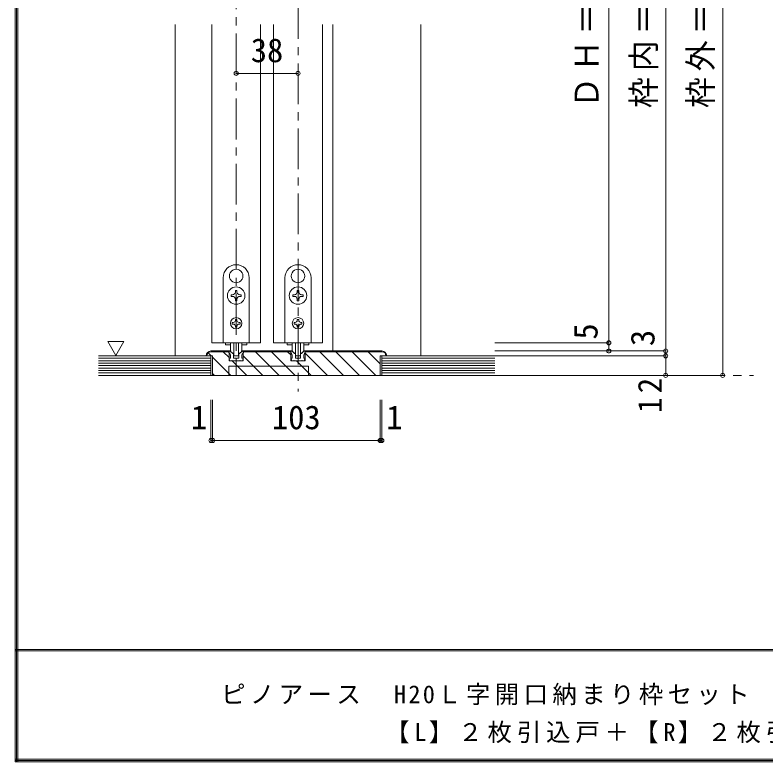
# Model space of a CAD drawing. Units: millimetres at full size, sheet at 1:5. Extents: x -957 to 993, y -689 to 708.
# Drawn here: x -957.2 to -495.7, y -689.1 to -230.2 of the extents above; entities that cross this region are included whole.
import ezdxf
from ezdxf.enums import TextEntityAlignment as Align

# ---------------------------------------------------------------- set-up
doc = ezdxf.new("R2010")
doc.units = ezdxf.units.MM
doc.header["$LTSCALE"] = 5
doc.header["$PDMODE"] = 32
doc.header["$PDSIZE"] = 2.5
doc.linetypes.add('CHAIN1', pattern=[8, 5, -1, 1, -1])
doc.layers.add('0-B_寸法', color=7, linetype='Continuous', lineweight=9)
doc.layers.add('F-1_枠', color=6, linetype='Continuous', lineweight=9)
doc.styles.add('ＭＳ ゴシック', font='')
doc.styles.get('ＭＳ ゴシック').set_extended_font_data('MS Gothic')

msp = doc.modelspace()

# ---------------------------------------------------------------- linework, layer by layer
at = {"layer": '0-B_寸法', "linetype": 'CHAIN1'}
for p, q in [((-783.316, 60.088), (-783.316, -461.564)), ((-821.316, -1.564), (-821.316, -451.564)), ((-905.816, -451.564), (-503.316, -451.564))]:
    msp.add_line(p, q, dxfattribs=at)
at = {"layer": '0-B_寸法'}
for p, q in [((-557.316, -436.564), (-557.316, -1.564)), ((-522.316, -1.564), (-522.316, -451.564)), ((-858.816, -439.564), (-858.816, -236.064)), ((-836.316, -236.064), (-836.316, -431.563)), ((-806.316, -236.064), (-806.316, -431.563)), ((-798.316, -236.064), (-798.316, -431.563)), ((-768.316, -236.064), (-768.316, -431.563)), ((-761.816, -436.563), (-761.816, -236.064)), ((-707.816, -439.564), (-707.816, -236.064)), ((-821.415, -386.415), (-821.316, -386.513)), ((-821.218, -386.415), (-821.316, -386.513)), ((-783.415, -386.415), (-783.316, -386.513)), ((-783.218, -386.415), (-783.316, -386.513)), ((-829.316, -431.563), (-829.316, -391.563)), ((-813.316, -391.563), (-813.316, -431.563)), ((-791.316, -391.563), (-791.316, -431.563)), ((-775.316, -431.563), (-775.316, -391.563)), ((-824.959, -392.552), (-824.824, -392.588)), ((-824.86, -392.723), (-824.824, -392.588)), ((-817.674, -392.552), (-817.809, -392.588)), ((-817.773, -392.723), (-817.809, -392.588)), ((-786.959, -392.552), (-786.824, -392.588)), ((-786.86, -392.723), (-786.824, -392.588)), ((-779.674, -392.552), (-779.809, -392.588)), ((-779.773, -392.723), (-779.809, -392.588)), ((-821.816, -399.413), (-821.816, -400.363)), ((-820.816, -399.413), (-821.816, -399.413)), ((-820.816, -400.363), (-820.816, -399.413)), ((-783.816, -400.363), (-783.816, -399.413)), ((-783.816, -399.413), (-782.816, -399.413)), ((-782.816, -399.413), (-782.816, -400.363)), ((-823.516, -402.063), (-824.466, -402.063)), ((-824.466, -402.063), (-824.466, -403.063)), ((-824.466, -403.063), (-823.516, -403.063)), ((-820.816, -405.713), (-820.816, -404.763)), ((-818.166, -402.063), (-819.116, -402.063)), ((-819.116, -403.063), (-818.166, -403.063)), ((-818.166, -403.063), (-818.166, -402.063)), ((-786.466, -402.063), (-785.516, -402.063)), ((-786.466, -403.063), (-786.466, -402.063)), ((-785.516, -403.063), (-786.466, -403.063)), ((-783.816, -405.713), (-783.816, -404.763)), ((-781.116, -402.063), (-780.166, -402.063)), ((-780.166, -403.063), (-781.116, -403.063)), ((-780.166, -402.063), (-780.166, -403.063)), ((-823.116, -419.063), (-823.716, -419.063)), ((-823.716, -419.063), (-823.716, -420.063)), ((-821.816, -417.163), (-820.816, -417.163)), ((-821.816, -417.163), (-821.816, -417.763)), ((-820.816, -417.163), (-820.816, -417.763)), ((-819.516, -419.063), (-818.916, -419.063)), ((-785.116, -419.063), (-785.716, -419.063)), ((-783.816, -417.163), (-783.816, -417.763)), ((-782.816, -417.163), (-783.816, -417.163)), ((-782.816, -417.163), (-782.816, -417.763)), ((-781.516, -419.063), (-780.916, -419.063)), ((-780.916, -419.063), (-780.916, -420.063)), ((-823.716, -420.063), (-823.116, -420.063)), ((-821.816, -421.363), (-821.816, -421.963)), ((-820.816, -421.963), (-821.816, -421.963)), ((-820.816, -421.363), (-820.816, -421.963)), ((-783.816, -421.363), (-783.816, -421.963)), ((-783.816, -421.963), (-782.816, -421.963)), ((-782.816, -421.363), (-782.816, -421.963)), ((-780.916, -420.063), (-781.516, -420.063)), ((-900.252, -430.75), (-890.252, -430.75)), ((-900.252, -430.75), (-895.252, -439.41)), ((-890.252, -430.75), (-895.252, -439.41)), ((-806.316, -431.563), (-836.316, -431.563)), ((-813.316, -431.563), (-829.316, -431.563)), ((-827.916, -431.563), (-827.916, -432.763)), ((-827.916, -432.763), (-824.784, -432.763)), ((-824.816, -435.985), (-824.816, -431.563)), ((-822.816, -431.563), (-822.816, -439.185)), ((-819.816, -431.563), (-819.816, -439.185)), ((-817.849, -432.763), (-814.716, -432.763)), ((-817.816, -435.985), (-817.816, -431.563)), ((-814.716, -431.563), (-814.716, -432.763)), ((-768.316, -431.563), (-798.316, -431.563)), ((-791.316, -431.563), (-775.316, -431.563)), ((-789.916, -431.563), (-789.916, -432.763)), ((-786.784, -432.763), (-789.916, -432.763)), ((-786.816, -435.985), (-786.816, -431.563)), ((-784.816, -431.563), (-784.816, -439.185)), ((-781.816, -431.563), (-781.816, -439.185)), ((-776.716, -432.763), (-779.849, -432.763)), ((-779.816, -435.985), (-779.816, -431.563)), ((-776.716, -431.563), (-776.716, -432.763)), ((-592.316, -436.564), (-592.316, -431.564)), ((-836.668, -439.563), (-838.509, -437.723)), ((-836.816, -436.563), (-825.716, -436.563)), ((-836.816, -437.063), (-825.716, -437.063)), ((-825.716, -440.616), (-829.269, -437.063)), ((-825.816, -436.563), (-825.273, -436.563)), ((-825.816, -437.563), (-825.816, -436.563)), ((-825.716, -442.563), (-825.716, -436.563)), ((-823.654, -437.976), (-824.92, -436.71)), ((-823.442, -438.063), (-823.116, -438.063)), ((-822.916, -440.763), (-822.916, -438.263)), ((-819.716, -440.763), (-819.716, -438.263)), ((-819.191, -438.063), (-819.516, -438.063)), ((-818.979, -437.976), (-817.713, -436.71)), ((-816.916, -436.563), (-787.716, -436.563)), ((-816.916, -442.563), (-816.916, -436.563)), ((-816.916, -437.063), (-787.716, -437.063)), ((-794.97, -451.563), (-809.47, -437.063)), ((-785.07, -451.563), (-799.57, -437.063)), ((-787.716, -439.018), (-789.671, -437.063)), ((-787.716, -442.563), (-787.716, -436.563)), ((-785.654, -437.976), (-786.92, -436.71)), ((-785.442, -438.063), (-785.116, -438.063)), ((-784.916, -440.763), (-784.916, -438.263)), ((-781.716, -440.763), (-781.716, -438.263)), ((-781.191, -438.063), (-781.516, -438.063)), ((-780.978, -437.976), (-779.713, -436.71)), ((-778.816, -436.563), (-779.359, -436.563)), ((-778.916, -442.563), (-778.916, -436.563)), ((-731.816, -436.563), (-778.916, -436.563)), ((-731.816, -437.063), (-778.916, -437.063)), ((-765.271, -451.563), (-778.916, -437.918)), ((-778.816, -437.563), (-778.816, -436.563)), ((-755.372, -451.563), (-769.872, -437.063)), ((-745.472, -451.563), (-759.972, -437.063)), ((-735.573, -451.563), (-750.073, -437.063)), ((-732.816, -444.42), (-740.173, -437.063)), ((-592.316, -436.564), (-662.316, -436.564)), ((-557.316, -436.564), (-662.316, -436.564)), ((-557.316, -439.564), (-557.316, -436.564)), ((-836.816, -439.564), (-905.816, -439.564)), ((-836.816, -441.064), (-905.816, -441.064)), ((-836.816, -442.564), (-905.816, -442.564)), ((-835.816, -439.563), (-839.816, -439.563)), ((-836.816, -439.564), (-836.816, -451.564)), ((-835.816, -451.563), (-835.816, -439.563)), ((-824.668, -451.563), (-835.816, -440.415)), ((-825.716, -442.563), (-816.916, -442.563)), ((-825.116, -442.563), (-825.602, -441.337)), ((-824.816, -441.063), (-825.416, -441.063)), ((-824.016, -442.563), (-825.116, -442.563)), ((-824.816, -441.063), (-824.816, -439.799)), ((-824.016, -442.563), (-823.816, -442.363)), ((-823.816, -442.363), (-823.616, -442.563)), ((-814.769, -451.563), (-823.769, -442.563)), ((-819.016, -442.563), (-823.616, -442.563)), ((-820.116, -439.485), (-822.516, -439.485)), ((-821.316, -441.363), (-821.016, -441.063)), ((-821.016, -441.063), (-820.016, -441.063)), ((-818.816, -442.363), (-819.016, -442.563)), ((-818.616, -442.563), (-818.816, -442.363)), ((-818.616, -442.563), (-817.516, -442.563)), ((-817.816, -441.063), (-817.816, -439.799)), ((-817.816, -441.063), (-817.216, -441.063)), ((-817.516, -442.563), (-817.03, -441.337)), ((-804.869, -451.563), (-816.916, -439.516)), ((-787.716, -442.563), (-778.916, -442.563)), ((-787.116, -442.563), (-787.602, -441.337)), ((-786.816, -441.063), (-787.416, -441.063)), ((-786.016, -442.563), (-787.116, -442.563)), ((-786.816, -441.063), (-786.816, -439.799)), ((-786.016, -442.563), (-785.816, -442.363)), ((-785.816, -442.363), (-785.616, -442.563)), ((-785.616, -442.563), (-781.016, -442.563)), ((-783.616, -441.063), (-784.616, -441.063)), ((-784.516, -439.485), (-782.116, -439.485)), ((-775.171, -451.563), (-784.171, -442.563)), ((-783.316, -441.363), (-783.616, -441.063)), ((-780.816, -442.363), (-781.016, -442.563)), ((-780.616, -442.563), (-780.816, -442.363)), ((-780.616, -442.563), (-779.516, -442.563)), ((-779.816, -441.063), (-779.816, -439.799)), ((-779.816, -441.063), (-779.216, -441.063)), ((-779.516, -442.563), (-779.03, -441.337)), ((-731.816, -439.564), (-731.816, -451.564)), ((-662.316, -439.564), (-731.816, -439.564)), ((-662.316, -441.064), (-731.816, -441.064)), ((-662.316, -442.564), (-731.816, -442.564)), ((-557.316, -439.564), (-662.316, -439.564)), ((-557.316, -451.564), (-557.316, -439.564)), ((-836.816, -444.064), (-905.816, -444.064)), ((-836.816, -445.564), (-905.816, -445.564)), ((-836.816, -447.064), (-905.816, -447.064)), ((-825.816, -451.563), (-825.816, -445.863)), ((-662.316, -444.064), (-731.816, -444.064)), ((-662.316, -445.564), (-731.816, -445.564)), ((-662.316, -447.064), (-731.816, -447.064)), ((-836.816, -448.564), (-905.816, -448.564)), ((-836.816, -450.064), (-905.816, -450.064)), ((-662.316, -451.564), (-905.816, -451.564)), ((-834.568, -451.563), (-835.816, -450.315)), ((-732.816, -451.563), (-835.816, -451.563)), ((-662.316, -448.564), (-731.816, -448.564)), ((-662.316, -450.064), (-731.816, -450.064)), ((-522.316, -451.564), (-662.316, -451.564))]:
    msp.add_line(p, q, dxfattribs=at)
at = {"layer": '0-B_寸法', "color": 4}
for p, q in [((-783.316, -266.064), (-821.316, -266.064)), ((-836.816, -491.564), (-836.816, -466.564)), ((-835.816, -491.564), (-835.816, -466.564)), ((-732.816, -491.564), (-732.816, -466.564)), ((-731.816, -491.564), (-731.816, -466.564)), ((-836.816, -491.564), (-835.816, -491.564)), ((-835.816, -491.564), (-732.816, -491.564)), ((-732.816, -491.564), (-731.816, -491.564))]:
    msp.add_line(p, q, dxfattribs=at)
at = {"layer": '0-B_寸法'}
for points in [[(-592.316, -31.564), (-592.316, -431.564), (-662.316, -431.564)], [(-821.816, -404.763), (-821.816, -405.713), (-820.816, -405.713)], [(-782.816, -404.763), (-782.816, -405.713), (-783.816, -405.713)], [(-818.916, -419.063), (-818.916, -420.063), (-819.516, -420.063)], [(-785.716, -419.063), (-785.716, -420.063), (-785.116, -420.063)], [(-816.816, -437.563), (-816.816, -436.563), (-817.359, -436.563)], [(-787.816, -437.563), (-787.816, -436.563), (-787.273, -436.563)], [(-822.616, -441.063), (-821.616, -441.063), (-821.316, -441.363)], [(-782.016, -441.063), (-783.016, -441.063), (-783.316, -441.363)], [(-728.816, -439.563), (-732.816, -439.563), (-732.816, -451.563)], [(-776.816, -451.563), (-776.816, -445.863), (-825.816, -445.863)]]:
    msp.add_lwpolyline(points, dxfattribs=at)
for centre, radius in [((-821.316, -402.563), 5.35), ((-783.316, -402.563), 5.35), ((-821.316, -419.563), 3.5), ((-783.316, -419.563), 3.5)]:
    msp.add_circle(centre, radius, dxfattribs=at)
for centre, radius, start, end in [((-821.316, -391.563), 8, 0, 180), ((-821.316, -390.563), 4.15, 91.3645, 208.6355), ((-821.316, -390.563), 4.15, 331.3645, 88.6355), ((-783.316, -391.563), 8, 0, 180), ((-783.316, -390.563), 4.15, 91.3645, 208.6355), ((-783.316, -390.563), 4.15, 331.3645, 88.6355), ((-821.316, -390.563), 4.15, 211.3645, 328.6355), ((-783.316, -390.563), 4.15, 211.3645, 328.6355), ((-823.516, -400.363), 1.7, 270, 0), ((-819.116, -400.363), 1.7, 180, 270), ((-785.516, -400.363), 1.7, 270, 0), ((-781.116, -400.363), 1.7, 180, 270), ((-823.516, -404.763), 1.7, 0, 90), ((-819.116, -404.763), 1.7, 90, 180), ((-785.516, -404.763), 1.7, 0, 90), ((-781.116, -404.763), 1.7, 90, 180), ((-823.116, -417.763), 1.3, 270, 0), ((-819.516, -417.763), 1.3, 180, 270), ((-785.116, -417.763), 1.3, 270, 0), ((-781.516, -417.763), 1.3, 180, 270), ((-823.116, -421.363), 1.3, 0, 90), ((-819.516, -421.363), 1.3, 90, 180), ((-785.116, -421.363), 1.3, 0, 90), ((-781.516, -421.363), 1.3, 90, 180), ((-836.816, -439.563), 3, 90, 180), ((-836.816, -439.563), 2.5, 90, 180), ((-827.816, -439.799), 3, 0, 48.19), ((-825.273, -437.063), 0.5, 45, 90), ((-822.816, -435.985), 2, 180, 264.78409), ((-823.442, -437.763), 0.3, 225, 270), ((-823.116, -438.263), 0.2, 0, 90), ((-823.016, -438.176), 0.2, 0, 84.78409), ((-819.616, -438.176), 0.2, 95.21591, 180), ((-819.516, -438.263), 0.2, 90, 180), ((-819.816, -435.985), 2, 275.21591, 0), ((-819.191, -437.763), 0.3, 270, 315), ((-814.816, -439.799), 3, 131.81, 180), ((-817.359, -437.063), 0.5, 90, 135), ((-789.816, -439.799), 3, 0, 48.19), ((-787.273, -437.063), 0.5, 45, 90), ((-784.816, -435.985), 2, 180, 264.78409), ((-785.442, -437.763), 0.3, 225, 270), ((-785.116, -438.263), 0.2, 360, 90), ((-785.016, -438.176), 0.2, 0, 84.78409), ((-781.616, -438.176), 0.2, 95.21591, 180), ((-781.516, -438.263), 0.2, 90, 180), ((-781.816, -435.985), 2, 275.21591, 0), ((-781.191, -437.763), 0.3, 270, 315), ((-776.816, -439.799), 3, 131.81, 180), ((-779.359, -437.063), 0.5, 90, 135), ((-731.816, -439.563), 3, 0, 90), ((-731.816, -439.563), 2.5, 0, 90), ((-825.416, -441.263), 0.2, 90, 201.616), ((-822.616, -440.763), 0.3, 180, 270), ((-822.516, -439.185), 0.3, 180, 270), ((-820.116, -439.185), 0.3, 270, 0), ((-820.016, -440.763), 0.3, 270, 0), ((-817.216, -441.263), 0.2, 338.384, 90), ((-787.416, -441.263), 0.2, 90, 201.616), ((-784.616, -440.763), 0.3, 180, 270), ((-784.516, -439.185), 0.3, 180, 270), ((-782.116, -439.185), 0.3, 270, 0), ((-782.016, -440.763), 0.3, 270, 360), ((-779.216, -441.263), 0.2, 338.384, 90)]:
    msp.add_arc(centre, radius, start, end, dxfattribs=at)
for p in [(-821.316, -266.064), (-783.316, -266.064), (-592.316, -431.564), (-592.316, -436.564), (-557.316, -436.564), (-557.316, -439.564), (-557.316, -451.564), (-522.316, -451.564), (-836.816, -491.564), (-835.816, -491.564), (-732.816, -491.564), (-731.816, -491.564)]:
    msp.add_point(p, dxfattribs=at)
at = {"layer": 'F-1_枠'}
for p, q in [((-957.218, 707.602), (-957.218, -689.065)), ((-956.385, 707.602), (-956.385, -689.065)), ((-955.551, 707.602), (-955.551, -689.065)), ((992.782, -619.898), (-957.218, -619.898)), ((992.782, -620.731), (-957.218, -620.731)), ((992.782, -687.398), (-957.218, -687.398)), ((992.782, -688.231), (-957.218, -688.231)), ((992.782, -689.065), (-957.218, -689.065))]:
    msp.add_line(p, q, dxfattribs=at)

# ---------------------------------------------------------------- texts
at = {"layer": '0-B_寸法', "style": 'ＭＳ ゴシック'}
for s, p in [('38', (-812.316, -263.564)), ('1', (-849.144, -489.064)), ('103', (-799.316, -489.064)), ('1', (-729.034, -489.064))]:
    msp.add_text(s, height=14.66, dxfattribs=at).set_placement(p, align=Align.BOTTOM_LEFT)
for s, p in [('5', (-594.816, -429.564)), ('3', (-559.816, -433.564))]:
    msp.add_text(s, height=14.66, rotation=90, dxfattribs=at).set_placement(p, align=Align.BOTTOM_LEFT)
at = {"layer": '0-B_寸法', "char_height": 14.66, "attachment_point": 7, "rotation": 90, "style": 'ＭＳ ゴシック'}
for s, insert in [('\\T1.19;\\W0.95;ＤＨ＝1,983', (-594.816, -287.314)), ('\\T1.19;\\W0.95;枠内＝2,002', (-559.816, -287.314)), ('\\T1.19;\\W0.95;枠外＝2,047', (-524.816, -287.314)), ('\\T1.27;\\W0.95;12', (-559.816, -474.607))]:
    msp.add_mtext(s, dxfattribs=dict(at, insert=insert))
at = {"layer": '0-B_寸法', "char_height": 11, "attachment_point": 7, "style": 'ＭＳ ゴシック'}
for s, insert in [('\\T1.18;ピノアース\u3000H20Ｌ字開口納まり枠セット\u3000レールタイプ\u3000調整枠\u3000敷居Ｑ型', (-830.551, -655.731)), ('\\T1.2;【L】２枚引込戸＋【R】２枚引込戸\u3000枠外H2,047', (-729.845, -679.065))]:
    msp.add_mtext(s, dxfattribs=dict(at, insert=insert))

doc.saveas('drawing.dxf')
